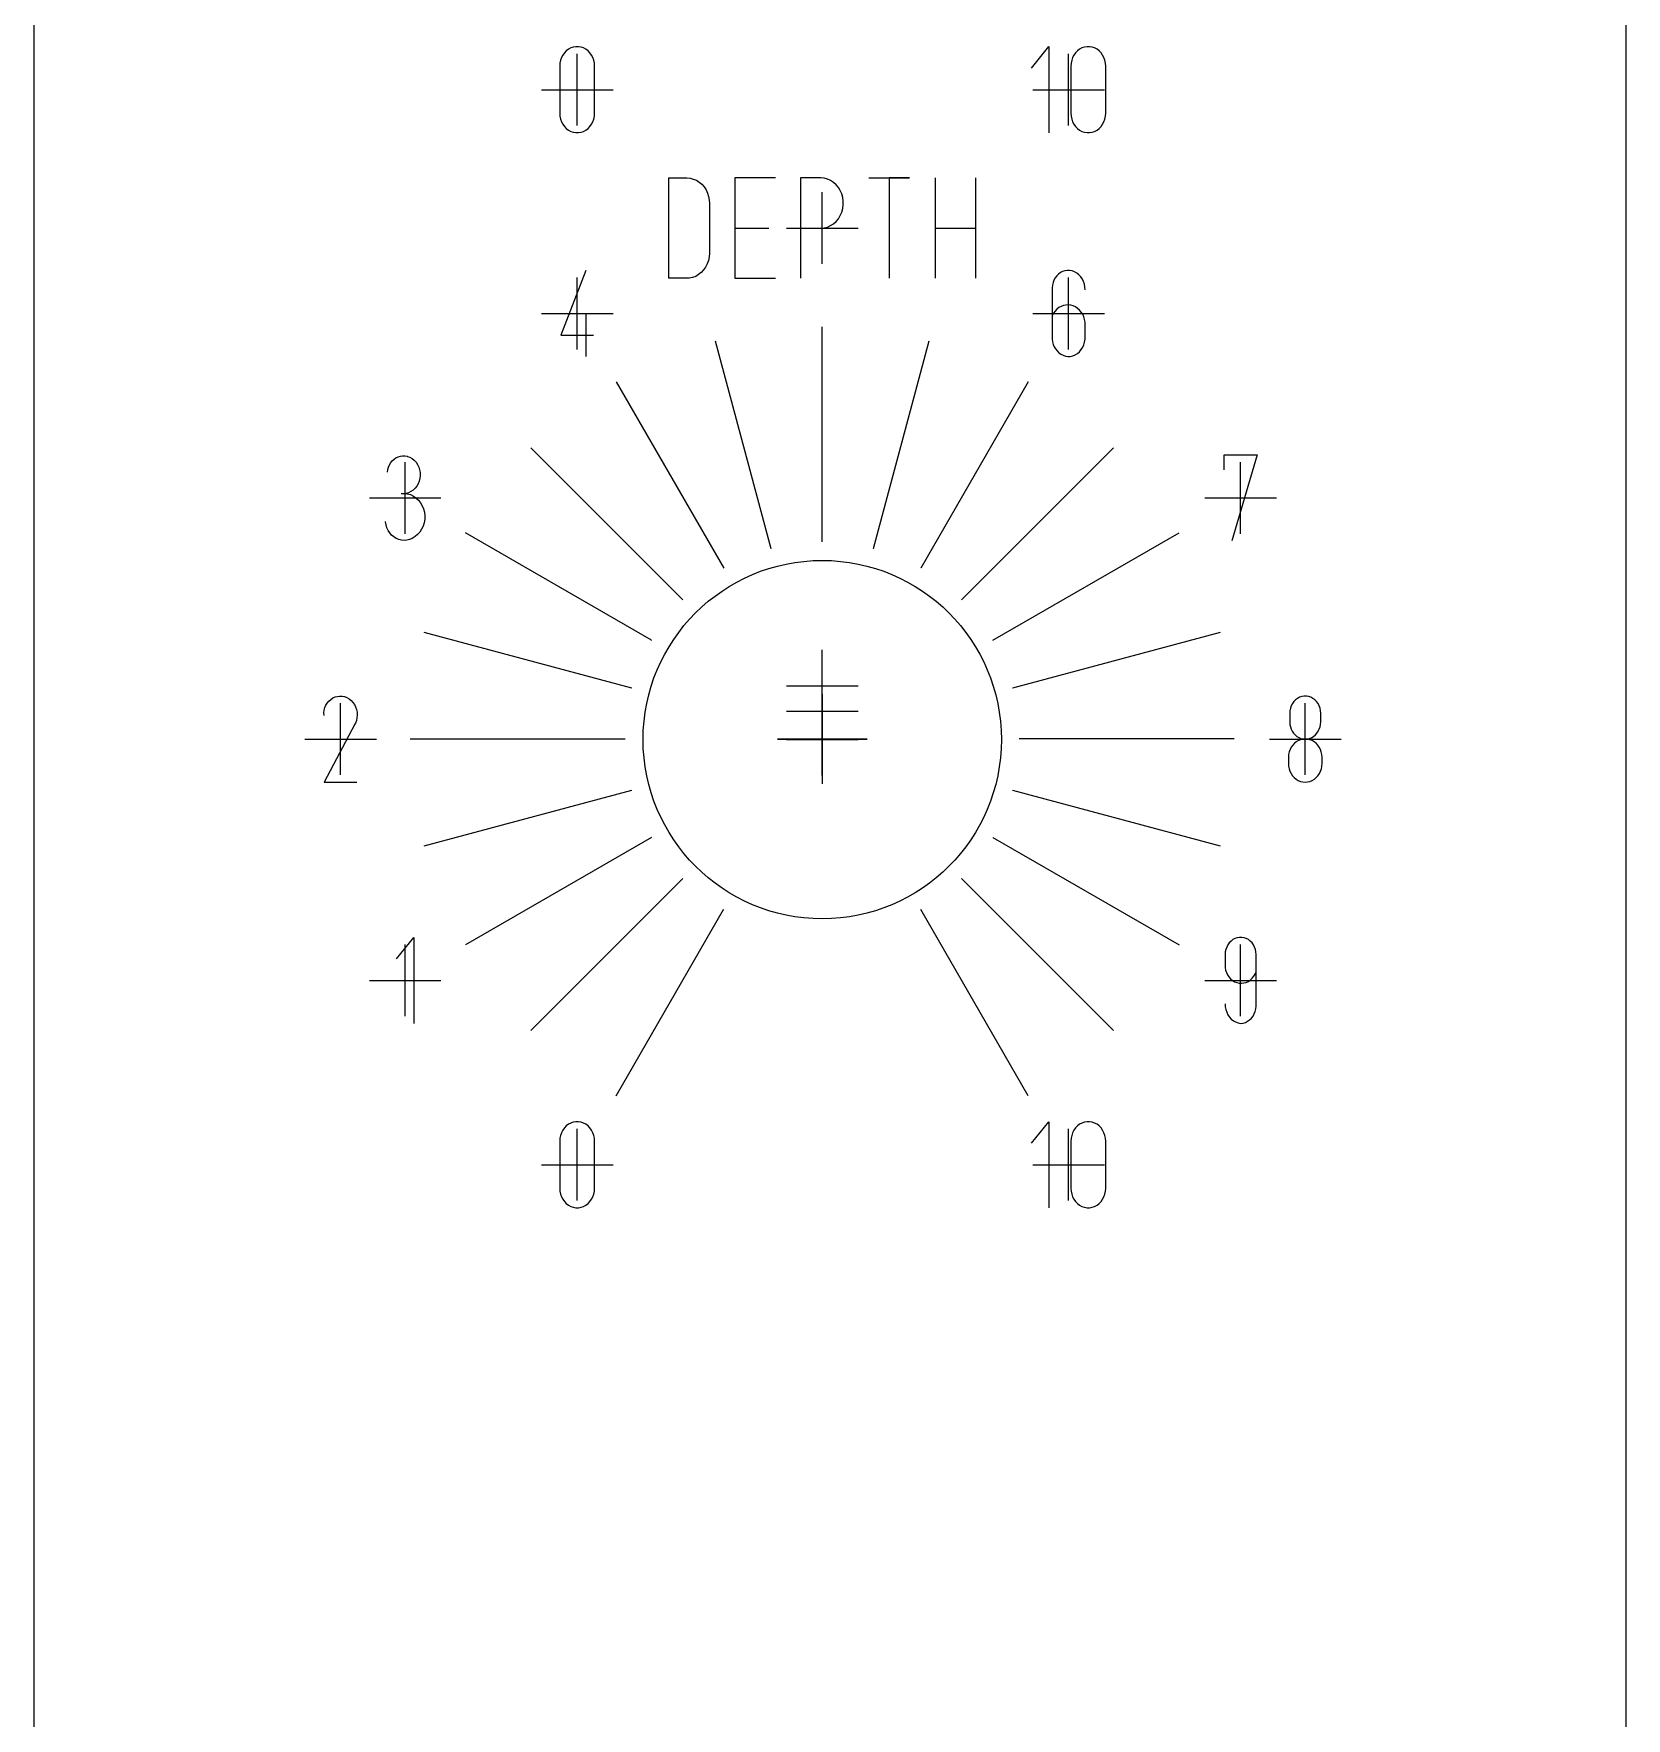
# Model space of a CAD drawing. Header units: millimetres. Extents: x -1 to 44, y -1 to 222.
# Drawn here: x 0 to 44.45, y 110.44 to 157.44 of the extents above; entities that cross this region are included whole.
import ezdxf

# ---------------------------------------------------------------- set-up
doc = ezdxf.new("R2010")
doc.units = ezdxf.units.MM
doc.layers.add('Gravur', color=7, linetype='CONTINUOUS')
doc.layers.add('Kontur', color=7, linetype='CONTINUOUS')

msp = doc.modelspace()

# ---------------------------------------------------------------- linework, layer by layer
at = {"layer": 'Gravur', "color": 255, "linetype": 'CONTINUOUS'}
for p, q in [((14.992, 157.045), (14.926, 157.01)), ((15.061, 157.068), (14.992, 157.045)), ((15.133, 157.08), (15.061, 157.068)), ((15.205, 157.08), (15.133, 157.08)), ((15.277, 157.068), (15.205, 157.08)), ((15.346, 157.045), (15.277, 157.068)), ((15.412, 157.01), (15.346, 157.045)), ((27.85, 156.482), (28.336, 157.082)), ((28.336, 157.082), (28.336, 154.682)), ((29.257, 157.045), (29.191, 157.01)), ((29.326, 157.068), (29.257, 157.045)), ((29.398, 157.08), (29.326, 157.068)), ((29.47, 157.08), (29.398, 157.08)), ((29.542, 157.068), (29.47, 157.08)), ((29.611, 157.045), (29.542, 157.068)), ((29.677, 157.01), (29.611, 157.045)), ((14.688, 156.622), (14.683, 156.542)), ((14.683, 156.542), (14.683, 156.542)), ((14.683, 156.542), (14.683, 155.222)), ((14.705, 156.701), (14.688, 156.622)), ((14.731, 156.776), (14.705, 156.701)), ((14.768, 156.846), (14.731, 156.776)), ((14.813, 156.909), (14.768, 156.846)), ((14.866, 156.964), (14.813, 156.909)), ((14.926, 157.01), (14.866, 156.964)), ((15.472, 156.964), (15.412, 157.01)), ((15.525, 156.909), (15.472, 156.964)), ((15.57, 156.846), (15.525, 156.909)), ((15.607, 156.776), (15.57, 156.846)), ((15.633, 156.701), (15.607, 156.776)), ((15.65, 156.622), (15.633, 156.701)), ((15.655, 156.542), (15.65, 156.622)), ((15.655, 155.222), (15.655, 156.542)), ((28.953, 156.622), (28.948, 156.542)), ((28.948, 156.542), (28.948, 156.542)), ((28.948, 156.542), (28.948, 155.222)), ((28.97, 156.701), (28.953, 156.622)), ((28.996, 156.776), (28.97, 156.701)), ((29.033, 156.846), (28.996, 156.776)), ((29.078, 156.909), (29.033, 156.846)), ((29.131, 156.964), (29.078, 156.909)), ((29.191, 157.01), (29.131, 156.964)), ((29.737, 156.964), (29.677, 157.01)), ((29.79, 156.909), (29.737, 156.964)), ((29.835, 156.846), (29.79, 156.909)), ((29.872, 156.776), (29.835, 156.846)), ((29.898, 156.701), (29.872, 156.776)), ((29.915, 156.622), (29.898, 156.701)), ((29.92, 156.542), (29.915, 156.622)), ((29.92, 155.222), (29.92, 156.542)), ((14.683, 155.222), (14.688, 155.142)), ((14.688, 155.142), (14.705, 155.063)), ((15.633, 155.063), (15.65, 155.142)), ((15.65, 155.142), (15.655, 155.222)), ((15.655, 155.222), (15.655, 155.222)), ((28.948, 155.222), (28.953, 155.142)), ((28.953, 155.142), (28.97, 155.063)), ((29.898, 155.063), (29.915, 155.142)), ((29.915, 155.142), (29.92, 155.222)), ((29.92, 155.222), (29.92, 155.222)), ((14.705, 155.063), (14.731, 154.988)), ((14.731, 154.988), (14.768, 154.918)), ((14.768, 154.918), (14.813, 154.855)), ((14.813, 154.855), (14.866, 154.8)), ((14.866, 154.8), (14.926, 154.754)), ((14.926, 154.754), (14.992, 154.719)), ((14.992, 154.719), (15.061, 154.696)), ((15.061, 154.696), (15.133, 154.684)), ((15.133, 154.684), (15.205, 154.684)), ((15.205, 154.684), (15.277, 154.696)), ((15.277, 154.696), (15.346, 154.719)), ((15.346, 154.719), (15.412, 154.754)), ((15.412, 154.754), (15.472, 154.8)), ((15.472, 154.8), (15.525, 154.855)), ((15.525, 154.855), (15.57, 154.918)), ((15.57, 154.918), (15.607, 154.988)), ((15.607, 154.988), (15.633, 155.063)), ((28.97, 155.063), (28.996, 154.988)), ((28.996, 154.988), (29.033, 154.918)), ((29.033, 154.918), (29.078, 154.855)), ((29.078, 154.855), (29.131, 154.8)), ((29.131, 154.8), (29.191, 154.754)), ((29.191, 154.754), (29.257, 154.719)), ((29.257, 154.719), (29.326, 154.696)), ((29.326, 154.696), (29.398, 154.684)), ((29.398, 154.684), (29.47, 154.684)), ((29.47, 154.684), (29.542, 154.696)), ((29.542, 154.696), (29.611, 154.719)), ((29.611, 154.719), (29.677, 154.754)), ((29.677, 154.754), (29.737, 154.8)), ((29.737, 154.8), (29.79, 154.855)), ((29.79, 154.855), (29.835, 154.918)), ((29.835, 154.918), (29.872, 154.988)), ((29.872, 154.988), (29.898, 155.063)), ((17.724, 150.618), (17.724, 153.418)), ((17.724, 153.418), (18.228, 153.418)), ((18.228, 153.418), (18.32, 153.411)), ((18.32, 153.411), (18.41, 153.389)), ((18.41, 153.389), (18.495, 153.353)), ((18.495, 153.353), (18.576, 153.303)), ((18.576, 153.303), (18.649, 153.241)), ((20.706, 153.418), (19.572, 153.418)), ((19.572, 153.418), (19.572, 150.618)), ((21.966, 153.418), (21.399, 153.418)), ((21.399, 153.418), (21.399, 150.618)), ((22.059, 153.41), (21.966, 153.418)), ((21.966, 153.418), (21.966, 153.418)), ((22.151, 153.387), (22.059, 153.41)), ((22.239, 153.349), (22.151, 153.387)), ((22.32, 153.296), (22.239, 153.349)), ((22.394, 153.231), (22.32, 153.296)), ((23.309, 153.418), (24.443, 153.418)), ((24.443, 153.418), (23.876, 153.418)), ((23.876, 153.418), (23.876, 150.618)), ((25.158, 153.418), (25.158, 150.618)), ((26.292, 150.618), (26.292, 153.418)), ((18.649, 153.241), (18.713, 153.168)), ((18.713, 153.168), (18.766, 153.085)), ((18.766, 153.085), (18.808, 152.994)), ((18.808, 152.994), (18.838, 152.897)), ((18.838, 152.897), (18.854, 152.797)), ((18.854, 152.797), (18.858, 152.718)), ((22.458, 153.154), (22.394, 153.231)), ((22.511, 153.068), (22.458, 153.154)), ((22.553, 152.974), (22.511, 153.068)), ((22.58, 152.874), (22.553, 152.974)), ((22.594, 152.77), (22.58, 152.874)), ((18.858, 152.718), (18.858, 151.318)), ((22.458, 152.282), (22.511, 152.368)), ((22.511, 152.368), (22.553, 152.462)), ((22.553, 152.462), (22.58, 152.562)), ((22.58, 152.562), (22.594, 152.666)), ((22.594, 152.666), (22.594, 152.77)), ((19.572, 152.018), (20.517, 152.018)), ((21.399, 152.018), (21.966, 152.018)), ((21.966, 152.018), (22.059, 152.026)), ((22.059, 152.026), (22.151, 152.049)), ((22.151, 152.049), (22.239, 152.087)), ((22.239, 152.087), (22.32, 152.14)), ((22.32, 152.14), (22.394, 152.205)), ((22.394, 152.205), (22.458, 152.282)), ((25.158, 152.018), (26.292, 152.018)), ((18.754, 150.931), (18.699, 150.85)), ((18.799, 151.021), (18.754, 150.931)), ((18.832, 151.116), (18.799, 151.021)), ((18.852, 151.216), (18.832, 151.116)), ((18.858, 151.318), (18.852, 151.216)), ((15.412, 150.836), (14.71, 149.036)), ((18.228, 150.618), (17.724, 150.618)), ((18.299, 150.622), (18.228, 150.618)), ((18.389, 150.64), (18.299, 150.622)), ((18.476, 150.673), (18.389, 150.64)), ((18.558, 150.72), (18.476, 150.673)), ((18.633, 150.779), (18.558, 150.72)), ((18.699, 150.85), (18.633, 150.779)), ((19.572, 150.618), (20.706, 150.618)), ((28.434, 150.429), (28.427, 150.356)), ((28.45, 150.5), (28.434, 150.429)), ((28.475, 150.568), (28.45, 150.5)), ((28.51, 150.631), (28.475, 150.568)), ((28.552, 150.688), (28.51, 150.631)), ((28.601, 150.736), (28.552, 150.688)), ((28.657, 150.777), (28.601, 150.736)), ((28.718, 150.807), (28.657, 150.777)), ((28.781, 150.828), (28.718, 150.807)), ((28.846, 150.837), (28.781, 150.828)), ((28.913, 150.836), (28.846, 150.837)), ((28.983, 150.822), (28.913, 150.836)), ((28.913, 150.836), (28.913, 150.836)), ((29.052, 150.797), (28.983, 150.822)), ((29.115, 150.762), (29.052, 150.797)), ((29.173, 150.716), (29.115, 150.762)), ((29.224, 150.66), (29.173, 150.716)), ((29.268, 150.597), (29.224, 150.66)), ((29.303, 150.528), (29.268, 150.597)), ((29.327, 150.453), (29.303, 150.528)), ((29.341, 150.375), (29.327, 150.453)), ((28.427, 150.356), (28.427, 150.356)), ((28.427, 150.356), (28.427, 148.916)), ((29.345, 150.296), (29.341, 150.375)), ((15.412, 149.636), (15.412, 148.436)), ((28.462, 149.643), (28.426, 149.576)), ((28.426, 149.576), (28.427, 149.576)), ((28.505, 149.703), (28.462, 149.643)), ((28.556, 149.755), (28.505, 149.703)), ((28.612, 149.799), (28.556, 149.755)), ((28.674, 149.834), (28.612, 149.799)), ((28.74, 149.858), (28.674, 149.834)), ((28.808, 149.872), (28.74, 149.858)), ((28.877, 149.875), (28.808, 149.872)), ((28.946, 149.867), (28.877, 149.875)), ((29.014, 149.848), (28.946, 149.867)), ((29.078, 149.819), (29.014, 149.848)), ((29.137, 149.78), (29.078, 149.819)), ((29.191, 149.732), (29.137, 149.78)), ((29.239, 149.676), (29.191, 149.732)), ((29.278, 149.613), (29.239, 149.676)), ((29.31, 149.545), (29.278, 149.613)), ((29.332, 149.472), (29.31, 149.545)), ((14.71, 149.036), (15.628, 149.036)), ((22.008, 143.266), (22.008, 149.266)), ((29.345, 149.396), (29.332, 149.472)), ((29.345, 148.916), (29.345, 149.396)), ((20.585, 143.073), (19.032, 148.867)), ((24.985, 148.867), (23.432, 143.073)), ((28.427, 148.916), (28.439, 148.844)), ((28.439, 148.844), (28.458, 148.774)), ((28.458, 148.774), (28.486, 148.708)), ((28.486, 148.708), (28.523, 148.646)), ((28.523, 148.646), (28.566, 148.591)), ((28.566, 148.591), (28.616, 148.543)), ((29.13, 148.522), (29.187, 148.57)), ((29.187, 148.57), (29.237, 148.627)), ((29.237, 148.627), (29.278, 148.692)), ((29.278, 148.692), (29.31, 148.762)), ((29.31, 148.762), (29.332, 148.838)), ((29.332, 148.838), (29.345, 148.916)), ((29.345, 148.916), (29.345, 148.916)), ((28.616, 148.543), (28.672, 148.502)), ((28.672, 148.502), (28.731, 148.471)), ((28.731, 148.471), (28.794, 148.449)), ((28.794, 148.449), (28.859, 148.436)), ((28.859, 148.436), (28.93, 148.44)), ((28.859, 148.436), (28.859, 148.436)), ((28.93, 148.44), (29, 148.456)), ((29, 148.456), (29.068, 148.483)), ((29.068, 148.483), (29.13, 148.522)), ((16.258, 147.725), (19.258, 142.529)), ((27.757, 147.725), (24.758, 142.529)), ((13.877, 145.891), (18.119, 141.649)), ((25.898, 141.649), (30.14, 145.891)), ((9.875, 145.21), (9.884, 145.281)), ((9.884, 145.281), (9.903, 145.35)), ((9.903, 145.35), (9.93, 145.415)), ((9.93, 145.415), (9.965, 145.475)), ((9.965, 145.475), (10.008, 145.528)), ((10.008, 145.528), (10.057, 145.574)), ((10.057, 145.574), (10.112, 145.612)), ((10.112, 145.612), (10.172, 145.64)), ((10.172, 145.64), (10.234, 145.659)), ((10.234, 145.659), (10.298, 145.667)), ((10.298, 145.667), (10.363, 145.665)), ((10.363, 145.665), (10.427, 145.652)), ((10.427, 145.652), (10.433, 145.65)), ((10.433, 145.65), (10.5, 145.624)), ((10.5, 145.624), (10.563, 145.586)), ((10.563, 145.586), (10.621, 145.539)), ((10.621, 145.539), (10.671, 145.483)), ((10.671, 145.483), (10.714, 145.419)), ((10.714, 145.419), (10.747, 145.348)), ((10.747, 145.348), (10.77, 145.273)), ((10.77, 145.273), (10.783, 145.195)), ((33.227, 145.27), (33.227, 145.69)), ((33.227, 145.69), (34.145, 145.69)), ((34.145, 145.69), (33.443, 143.29)), ((10.692, 144.82), (10.645, 144.76)), ((10.73, 144.887), (10.692, 144.82)), ((10.759, 144.96), (10.73, 144.887)), ((10.778, 145.037), (10.759, 144.96)), ((10.786, 145.116), (10.778, 145.037)), ((10.783, 145.195), (10.786, 145.116)), ((10.253, 144.61), (10.341, 144.615)), ((10.253, 144.609), (10.253, 144.61)), ((10.324, 144.606), (10.253, 144.609)), ((10.395, 144.615), (10.324, 144.606)), ((10.341, 144.615), (10.428, 144.605)), ((10.464, 144.635), (10.395, 144.615)), ((10.428, 144.605), (10.514, 144.581)), ((10.53, 144.666), (10.464, 144.635)), ((10.514, 144.581), (10.596, 144.543)), ((10.59, 144.709), (10.53, 144.666)), ((10.645, 144.76), (10.59, 144.709)), ((10.596, 144.543), (10.67, 144.491)), ((10.67, 144.491), (10.738, 144.428)), ((10.738, 144.428), (10.796, 144.355)), ((10.796, 144.355), (10.844, 144.272)), ((10.844, 144.272), (10.88, 144.183)), ((10.88, 144.183), (10.904, 144.088)), ((10.913, 143.893), (10.896, 143.797)), ((10.904, 144.088), (10.914, 143.991)), ((10.914, 143.991), (10.913, 143.893)), ((9.822, 143.819), (9.821, 143.83)), ((9.835, 143.737), (9.822, 143.819)), ((9.859, 143.657), (9.835, 143.737)), ((9.895, 143.582), (9.859, 143.657)), ((9.939, 143.514), (9.895, 143.582)), ((9.991, 143.453), (9.939, 143.514)), ((10.051, 143.402), (9.991, 143.453)), ((10.117, 143.361), (10.051, 143.402)), ((10.644, 143.409), (10.566, 143.362)), ((10.715, 143.467), (10.644, 143.409)), ((10.776, 143.537), (10.715, 143.467)), ((10.828, 143.617), (10.776, 143.537)), ((10.868, 143.704), (10.828, 143.617)), ((10.896, 143.797), (10.868, 143.704)), ((17.244, 140.516), (12.048, 143.515)), ((26.771, 140.516), (31.967, 143.516)), ((10.188, 143.331), (10.117, 143.361)), ((10.262, 143.312), (10.188, 143.331)), ((10.337, 143.306), (10.262, 143.312)), ((10.413, 143.312), (10.337, 143.306)), ((10.487, 143.33), (10.413, 143.312)), ((10.566, 143.362), (10.487, 143.33)), ((20.585, 143.073), (20.585, 143.073)), ((22.008, 143.266), (22.008, 143.266)), ((23.432, 143.073), (23.432, 143.073)), ((19.258, 142.529), (19.258, 142.529)), ((24.758, 142.529), (24.757, 142.529)), ((18.119, 141.649), (18.119, 141.649)), ((25.898, 141.649), (25.898, 141.649)), ((16.696, 139.183), (10.901, 140.736)), ((33.116, 140.736), (27.322, 139.183)), ((17.244, 140.515), (17.244, 140.516)), ((26.771, 140.516), (26.771, 140.516)), ((16.696, 139.183), (16.696, 139.183)), ((27.322, 139.183), (27.322, 139.183)), ((8.129, 138.638), (8.158, 138.705)), ((8.158, 138.705), (8.194, 138.767)), ((8.194, 138.767), (8.239, 138.822)), ((8.239, 138.822), (8.29, 138.869)), ((8.29, 138.869), (8.348, 138.907)), ((8.348, 138.907), (8.41, 138.935)), ((8.41, 138.935), (8.475, 138.953)), ((8.475, 138.953), (8.535, 138.959)), ((8.535, 138.959), (8.605, 138.957)), ((8.605, 138.957), (8.674, 138.944)), ((8.674, 138.944), (8.74, 138.919)), ((8.74, 138.919), (8.802, 138.884)), ((8.802, 138.884), (8.858, 138.839)), ((8.858, 138.839), (8.909, 138.785)), ((8.909, 138.785), (8.951, 138.724)), ((8.951, 138.724), (8.984, 138.656)), ((22.008, 139.016), (22.008, 136.516)), ((22.009, 139.01), (22.009, 136.51)), ((35.1, 138.687), (35.076, 138.62)), ((35.132, 138.749), (35.1, 138.687)), ((35.172, 138.805), (35.132, 138.749)), ((35.22, 138.854), (35.172, 138.805)), ((35.273, 138.895), (35.22, 138.854)), ((35.331, 138.926), (35.273, 138.895)), ((35.393, 138.947), (35.331, 138.926)), ((35.457, 138.958), (35.393, 138.947)), ((35.521, 138.958), (35.457, 138.958)), ((35.585, 138.947), (35.521, 138.958)), ((35.647, 138.926), (35.585, 138.947)), ((35.705, 138.895), (35.647, 138.926)), ((35.758, 138.854), (35.705, 138.895)), ((35.806, 138.805), (35.758, 138.854)), ((35.846, 138.749), (35.806, 138.805)), ((35.878, 138.687), (35.846, 138.749)), ((35.902, 138.62), (35.878, 138.687)), ((8.102, 138.493), (8.111, 138.567)), ((8.103, 138.419), (8.102, 138.493)), ((8.111, 138.567), (8.129, 138.638)), ((8.98, 138.207), (8.967, 138.179)), ((9.006, 138.279), (8.98, 138.207)), ((8.984, 138.656), (9.009, 138.584)), ((9.022, 138.354), (9.006, 138.279)), ((9.009, 138.584), (9.024, 138.508)), ((9.029, 138.431), (9.022, 138.354)), ((9.024, 138.508), (9.029, 138.431)), ((35.061, 138.551), (35.057, 138.479)), ((35.057, 138.479), (35.057, 138.479)), ((35.057, 138.479), (35.057, 138.239)), ((35.057, 138.239), (35.061, 138.171)), ((35.076, 138.62), (35.061, 138.551)), ((35.917, 138.551), (35.902, 138.62)), ((35.921, 138.479), (35.917, 138.551)), ((35.917, 138.171), (35.921, 138.239)), ((35.921, 138.239), (35.921, 138.479)), ((35.921, 138.239), (35.921, 138.239)), ((8.967, 138.179), (8.103, 136.559)), ((10.508, 137.766), (16.508, 137.766)), ((16.508, 137.766), (16.508, 137.766)), ((20.758, 137.766), (23.258, 137.766)), ((20.759, 137.76), (23.259, 137.76)), ((33.508, 137.766), (27.508, 137.766)), ((27.508, 137.766), (27.508, 137.766)), ((35.061, 138.171), (35.074, 138.103)), ((35.074, 138.103), (35.096, 138.039)), ((35.096, 138.039), (35.124, 137.979)), ((35.124, 137.979), (35.161, 137.924)), ((35.161, 137.924), (35.205, 137.875)), ((35.205, 137.875), (35.255, 137.834)), ((35.255, 137.834), (35.309, 137.802)), ((35.359, 137.742), (35.297, 137.718)), ((35.309, 137.802), (35.367, 137.778)), ((35.423, 137.756), (35.359, 137.742)), ((35.367, 137.778), (35.428, 137.764)), ((35.489, 137.759), (35.423, 137.756)), ((35.428, 137.764), (35.489, 137.759)), ((35.489, 137.759), (35.55, 137.764)), ((35.555, 137.756), (35.489, 137.759)), ((35.489, 137.759), (35.489, 137.759)), ((35.489, 137.759), (35.489, 137.759)), ((35.55, 137.764), (35.611, 137.778)), ((35.619, 137.742), (35.555, 137.756)), ((35.611, 137.778), (35.669, 137.802)), ((35.681, 137.718), (35.619, 137.742)), ((35.669, 137.802), (35.723, 137.834)), ((35.723, 137.834), (35.773, 137.875)), ((35.773, 137.875), (35.817, 137.924)), ((35.817, 137.924), (35.854, 137.979)), ((35.854, 137.979), (35.882, 138.039)), ((35.882, 138.039), (35.904, 138.103)), ((35.904, 138.103), (35.917, 138.171)), ((35.026, 137.332), (35.021, 137.259)), ((35.042, 137.403), (35.026, 137.332)), ((35.065, 137.471), (35.042, 137.403)), ((35.097, 137.534), (35.065, 137.471)), ((35.138, 137.591), (35.097, 137.534)), ((35.186, 137.642), (35.138, 137.591)), ((35.239, 137.684), (35.186, 137.642)), ((35.297, 137.718), (35.239, 137.684)), ((35.739, 137.684), (35.681, 137.718)), ((35.792, 137.642), (35.739, 137.684)), ((35.84, 137.591), (35.792, 137.642)), ((35.881, 137.534), (35.84, 137.591)), ((35.913, 137.47), (35.881, 137.534)), ((35.936, 137.403), (35.913, 137.47)), ((35.952, 137.332), (35.936, 137.403)), ((35.957, 137.259), (35.952, 137.332)), ((35.021, 137.259), (35.021, 137.259)), ((35.021, 137.259), (35.021, 137.079)), ((35.021, 137.079), (35.025, 137.005)), ((35.025, 137.005), (35.039, 136.932)), ((35.039, 136.932), (35.062, 136.862)), ((35.062, 136.862), (35.095, 136.797)), ((35.095, 136.797), (35.134, 136.738)), ((35.844, 136.738), (35.883, 136.797)), ((35.883, 136.797), (35.916, 136.862)), ((35.916, 136.862), (35.939, 136.932)), ((35.939, 136.932), (35.953, 137.005)), ((35.953, 137.005), (35.957, 137.079)), ((35.957, 137.079), (35.957, 137.259)), ((35.957, 137.079), (35.957, 137.079)), ((8.103, 136.559), (9.021, 136.559)), ((10.901, 134.783), (16.696, 136.336)), ((16.696, 136.336), (16.696, 136.336)), ((27.322, 136.336), (27.322, 136.336)), ((27.322, 136.336), (33.116, 134.783)), ((35.134, 136.738), (35.182, 136.685)), ((35.182, 136.685), (35.235, 136.641)), ((35.235, 136.641), (35.294, 136.605)), ((35.294, 136.605), (35.357, 136.579)), ((35.357, 136.579), (35.422, 136.564)), ((35.422, 136.564), (35.489, 136.559)), ((35.489, 136.559), (35.556, 136.564)), ((35.556, 136.564), (35.621, 136.579)), ((35.621, 136.579), (35.684, 136.605)), ((35.684, 136.605), (35.743, 136.641)), ((35.743, 136.641), (35.796, 136.685)), ((35.796, 136.685), (35.844, 136.738)), ((17.244, 135.016), (12.048, 132.016)), ((17.244, 135.016), (17.244, 135.016)), ((26.771, 135.015), (26.771, 135.015)), ((26.771, 135.015), (31.967, 132.015)), ((18.119, 133.87), (13.877, 129.628)), ((18.119, 133.87), (18.119, 133.87)), ((30.14, 129.628), (25.898, 133.87)), ((25.898, 133.87), (25.898, 133.87)), ((16.258, 127.806), (19.257, 133.002)), ((19.257, 133.002), (19.258, 133.002)), ((27.758, 127.806), (24.758, 133.002)), ((24.758, 133.002), (24.758, 133.002)), ((10.125, 131.628), (10.611, 132.228)), ((10.611, 132.228), (10.611, 129.828)), ((33.417, 132.123), (33.369, 132.074)), ((33.47, 132.164), (33.417, 132.123)), ((33.528, 132.195), (33.47, 132.164)), ((33.59, 132.216), (33.528, 132.195)), ((33.654, 132.227), (33.59, 132.216)), ((33.718, 132.227), (33.654, 132.227)), ((33.782, 132.216), (33.718, 132.227)), ((33.844, 132.195), (33.782, 132.216)), ((33.902, 132.164), (33.844, 132.195)), ((33.955, 132.123), (33.902, 132.164)), ((34.003, 132.074), (33.955, 132.123)), ((33.258, 131.82), (33.254, 131.748)), ((33.254, 131.748), (33.254, 131.748)), ((33.254, 131.748), (33.254, 131.388)), ((33.273, 131.889), (33.258, 131.82)), ((33.297, 131.956), (33.273, 131.889)), ((33.329, 132.018), (33.297, 131.956)), ((33.369, 132.074), (33.329, 132.018)), ((34.043, 132.018), (34.003, 132.074)), ((34.075, 131.956), (34.043, 132.018)), ((34.099, 131.889), (34.075, 131.956)), ((34.114, 131.82), (34.099, 131.889)), ((34.118, 131.748), (34.114, 131.82)), ((34.118, 130.308), (34.118, 131.748)), ((33.254, 131.388), (33.267, 131.316)), ((33.267, 131.316), (33.288, 131.246)), ((33.288, 131.246), (33.319, 131.181)), ((33.319, 131.181), (33.358, 131.122)), ((34.054, 131.14), (34.09, 131.201)), ((34.09, 131.201), (34.119, 131.268)), ((34.119, 131.268), (34.118, 131.268)), ((33.358, 131.122), (33.405, 131.069)), ((33.405, 131.069), (33.458, 131.025)), ((33.458, 131.025), (33.517, 130.99)), ((33.517, 130.99), (33.579, 130.965)), ((33.579, 130.965), (33.644, 130.951)), ((33.644, 130.951), (33.71, 130.947)), ((33.71, 130.947), (33.776, 130.954)), ((33.776, 130.954), (33.84, 130.972)), ((33.84, 130.972), (33.901, 131)), ((33.901, 131), (33.959, 131.038)), ((33.959, 131.038), (34.009, 131.085)), ((34.009, 131.085), (34.054, 131.14)), ((33.254, 130.368), (33.258, 130.289)), ((33.258, 130.289), (33.272, 130.211)), ((34.093, 130.162), (34.111, 130.234)), ((34.111, 130.234), (34.118, 130.308)), ((34.118, 130.308), (34.118, 130.308)), ((33.272, 130.211), (33.296, 130.136)), ((33.296, 130.136), (33.331, 130.067)), ((33.331, 130.067), (33.375, 130.004)), ((33.375, 130.004), (33.426, 129.948)), ((33.426, 129.948), (33.484, 129.902)), ((33.484, 129.902), (33.547, 129.867)), ((33.547, 129.867), (33.616, 129.842)), ((33.616, 129.842), (33.686, 129.828)), ((33.686, 129.828), (33.753, 129.836)), ((33.686, 129.828), (33.686, 129.828)), ((33.753, 129.836), (33.817, 129.856)), ((33.817, 129.856), (33.88, 129.885)), ((33.88, 129.885), (33.936, 129.925)), ((33.936, 129.925), (33.987, 129.974)), ((33.987, 129.974), (34.031, 130.03)), ((34.031, 130.03), (34.067, 130.093)), ((34.067, 130.093), (34.093, 130.162)), ((14.866, 126.964), (14.813, 126.909)), ((14.926, 127.01), (14.866, 126.964)), ((14.992, 127.045), (14.926, 127.01)), ((15.061, 127.068), (14.992, 127.045)), ((15.133, 127.08), (15.061, 127.068)), ((15.205, 127.08), (15.133, 127.08)), ((15.277, 127.068), (15.205, 127.08)), ((15.346, 127.045), (15.277, 127.068)), ((15.412, 127.01), (15.346, 127.045)), ((15.472, 126.964), (15.412, 127.01)), ((15.525, 126.909), (15.472, 126.964)), ((27.85, 126.482), (28.336, 127.082)), ((28.336, 127.082), (28.336, 124.682)), ((29.131, 126.964), (29.078, 126.909)), ((29.191, 127.01), (29.131, 126.964)), ((29.257, 127.045), (29.191, 127.01)), ((29.326, 127.068), (29.257, 127.045)), ((29.398, 127.08), (29.326, 127.068)), ((29.47, 127.08), (29.398, 127.08)), ((29.542, 127.068), (29.47, 127.08)), ((29.611, 127.045), (29.542, 127.068)), ((29.677, 127.01), (29.611, 127.045)), ((29.737, 126.964), (29.677, 127.01)), ((29.79, 126.909), (29.737, 126.964)), ((14.688, 126.622), (14.683, 126.542)), ((14.683, 126.542), (14.683, 126.542)), ((14.683, 126.542), (14.683, 125.222)), ((14.705, 126.701), (14.688, 126.622)), ((14.731, 126.776), (14.705, 126.701)), ((14.768, 126.846), (14.731, 126.776)), ((14.813, 126.909), (14.768, 126.846)), ((15.57, 126.846), (15.525, 126.909)), ((15.607, 126.776), (15.57, 126.846)), ((15.633, 126.701), (15.607, 126.776)), ((15.65, 126.622), (15.633, 126.701)), ((15.655, 126.542), (15.65, 126.622)), ((15.655, 125.222), (15.655, 126.542)), ((28.953, 126.622), (28.948, 126.542)), ((28.948, 126.542), (28.948, 126.542)), ((28.948, 126.542), (28.948, 125.222)), ((28.97, 126.701), (28.953, 126.622)), ((28.996, 126.776), (28.97, 126.701)), ((29.033, 126.846), (28.996, 126.776)), ((29.078, 126.909), (29.033, 126.846)), ((29.835, 126.846), (29.79, 126.909)), ((29.872, 126.776), (29.835, 126.846)), ((29.898, 126.701), (29.872, 126.776)), ((29.915, 126.622), (29.898, 126.701)), ((29.92, 126.542), (29.915, 126.622)), ((29.92, 125.222), (29.92, 126.542)), ((14.683, 125.222), (14.688, 125.142)), ((14.688, 125.142), (14.705, 125.063)), ((14.705, 125.063), (14.731, 124.988)), ((15.607, 124.988), (15.633, 125.063)), ((15.633, 125.063), (15.65, 125.142)), ((15.65, 125.142), (15.655, 125.222)), ((15.655, 125.222), (15.655, 125.222)), ((28.948, 125.222), (28.953, 125.142)), ((28.953, 125.142), (28.97, 125.063)), ((28.97, 125.063), (28.996, 124.988)), ((29.872, 124.988), (29.898, 125.063)), ((29.898, 125.063), (29.915, 125.142)), ((29.915, 125.142), (29.92, 125.222)), ((29.92, 125.222), (29.92, 125.222)), ((14.731, 124.988), (14.768, 124.918)), ((14.768, 124.918), (14.813, 124.855)), ((14.813, 124.855), (14.866, 124.8)), ((14.866, 124.8), (14.926, 124.754)), ((14.926, 124.754), (14.992, 124.719)), ((14.992, 124.719), (15.061, 124.696)), ((15.061, 124.696), (15.133, 124.684)), ((15.133, 124.684), (15.205, 124.684)), ((15.205, 124.684), (15.277, 124.696)), ((15.277, 124.696), (15.346, 124.719)), ((15.346, 124.719), (15.412, 124.754)), ((15.412, 124.754), (15.472, 124.8)), ((15.472, 124.8), (15.525, 124.855)), ((15.525, 124.855), (15.57, 124.918)), ((15.57, 124.918), (15.607, 124.988)), ((28.996, 124.988), (29.033, 124.918)), ((29.033, 124.918), (29.078, 124.855)), ((29.078, 124.855), (29.131, 124.8)), ((29.131, 124.8), (29.191, 124.754)), ((29.191, 124.754), (29.257, 124.719)), ((29.257, 124.719), (29.326, 124.696)), ((29.326, 124.696), (29.398, 124.684)), ((29.398, 124.684), (29.47, 124.684)), ((29.47, 124.684), (29.542, 124.696)), ((29.542, 124.696), (29.611, 124.719)), ((29.611, 124.719), (29.677, 124.754)), ((29.677, 124.754), (29.737, 124.8)), ((29.737, 124.8), (29.79, 124.855)), ((29.79, 124.855), (29.835, 124.918)), ((29.835, 124.918), (29.872, 124.988))]:
    msp.add_line(p, q, dxfattribs=at)
at = {"layer": 'Kontur', "color": 7, "linetype": 'CONTINUOUS'}
for p, q in [((0, 221.87), (0, 0)), ((44.45, 0), (44.45, 221.87)), ((15.169, 154.882), (15.169, 156.882)), ((28.885, 154.882), (28.885, 156.882)), ((14.169, 155.882), (16.169, 155.882)), ((27.885, 155.882), (29.885, 155.882)), ((22.008, 151.018), (22.008, 153.018)), ((21.008, 152.018), (23.008, 152.018)), ((15.169, 148.636), (15.169, 150.636)), ((28.885, 148.636), (28.885, 150.636)), ((14.169, 149.636), (16.169, 149.636)), ((27.885, 149.636), (29.885, 149.636)), ((10.368, 143.49), (10.368, 145.49)), ((33.686, 143.49), (33.686, 145.49)), ((9.368, 144.49), (11.368, 144.49)), ((32.686, 144.49), (34.686, 144.49)), ((22.008, 138.247), (22.008, 140.247)), ((21.008, 139.247), (23.008, 139.247)), ((22.008, 137.536), (22.008, 139.536)), ((8.565, 136.759), (8.565, 138.759)), ((22.008, 136.746), (22.008, 138.746)), ((35.489, 136.759), (35.489, 138.759)), ((21.008, 138.536), (23.008, 138.536)), ((7.565, 137.759), (9.565, 137.759)), ((21.008, 137.746), (23.008, 137.746)), ((34.489, 137.759), (36.489, 137.759)), ((10.368, 130.028), (10.368, 132.028)), ((33.686, 130.028), (33.686, 132.028)), ((9.368, 131.028), (11.368, 131.028)), ((32.686, 131.028), (34.686, 131.028)), ((15.169, 124.882), (15.169, 126.882)), ((28.885, 124.882), (28.885, 126.882)), ((14.169, 125.882), (16.169, 125.882)), ((27.885, 125.882), (29.885, 125.882))]:
    msp.add_line(p, q, dxfattribs=at)
msp.add_circle((22.008, 137.746), 5, dxfattribs=at)

doc.saveas('drawing.dxf')
